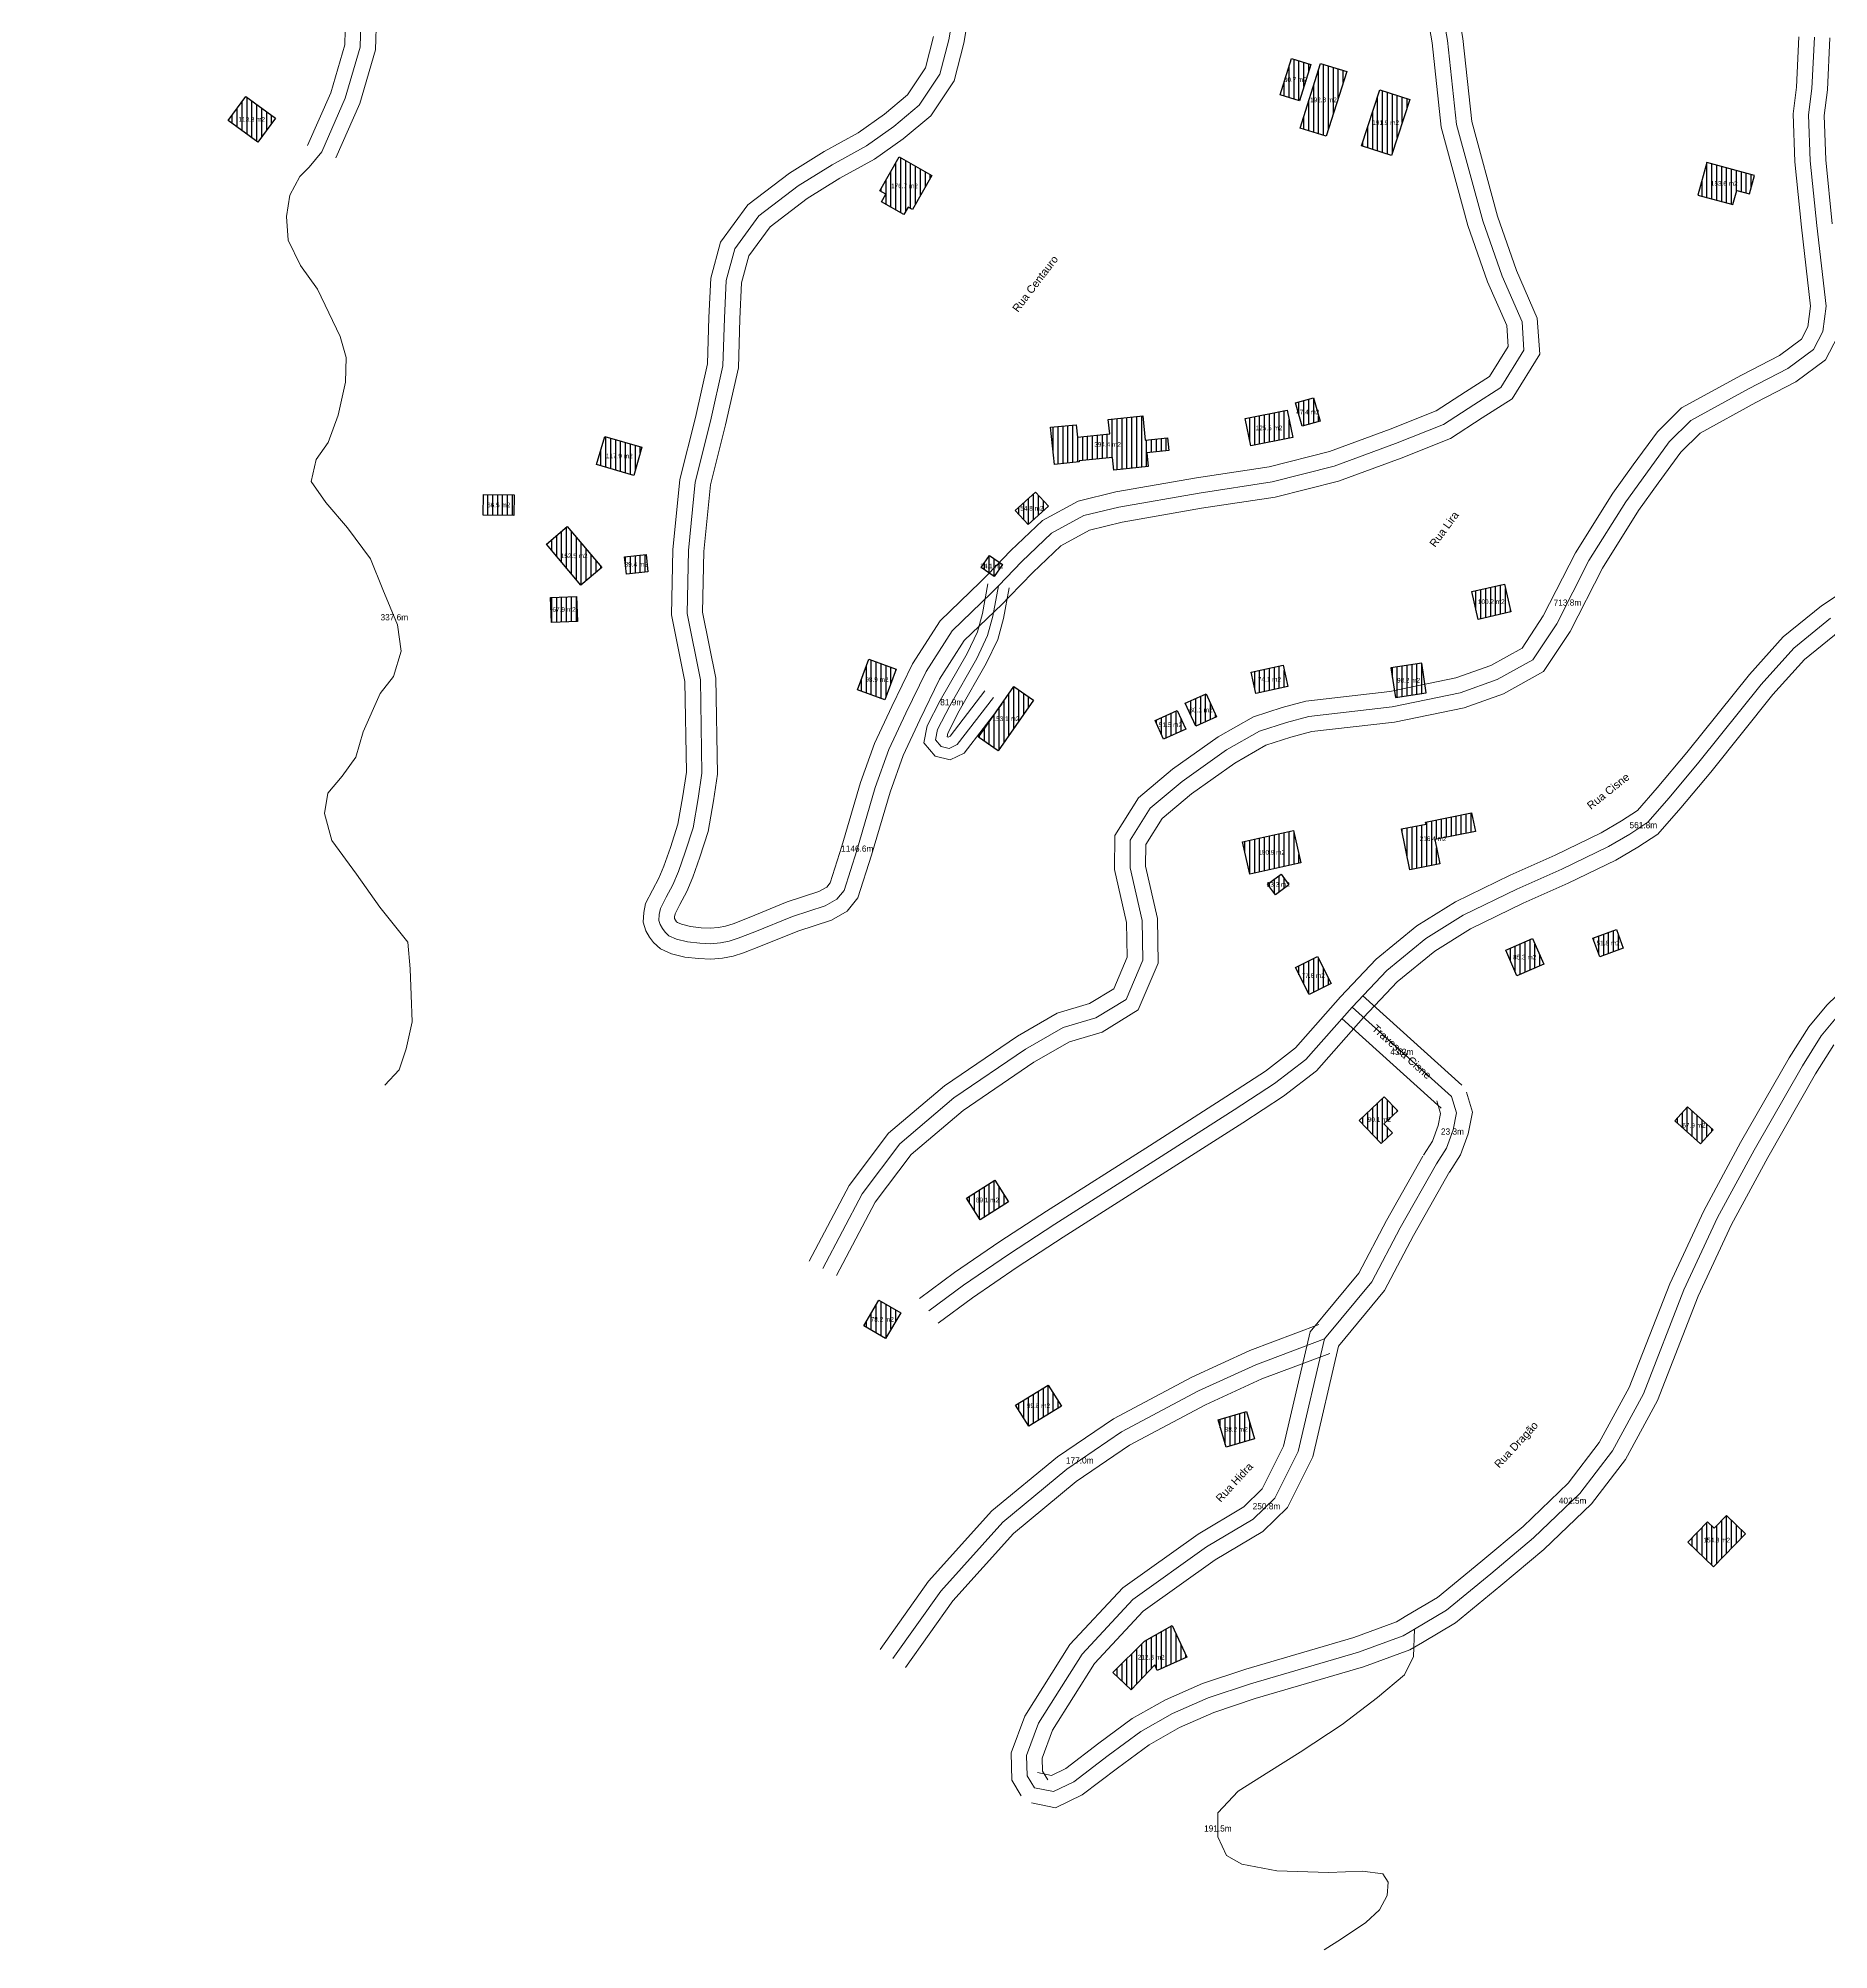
# Model space of a CAD drawing. Header units: metres. Extents: x -13451 to 9639, y -7413 to 5935.
# Drawn here: x 312 to 890, y -626 to -9 of the extents above; entities that cross this region are included whole.
import ezdxf
from ezdxf.enums import TextEntityAlignment as Align

# ---------------------------------------------------------------- set-up
doc = ezdxf.new("R2010")
doc.units = ezdxf.units.M
for name, color, linetype, lineweight in [('ANNOT_AREA', 2, 'Continuous', 13), ('ANNOT_LENGTH', 2, 'Continuous', 13), ('EDIFICACAO', 7, 'Continuous', 30), ('TEXTO', 7, 'Continuous', 15), ('VIAS', 8, 'Continuous', 15), ('VIAS_MEIO_FIO', 251, 'Continuous', 9)]:
    doc.layers.add(name, color=color, linetype=linetype, lineweight=lineweight)
doc.styles.add('PRO_STYLE', font='arial.ttf')

msp = doc.modelspace()

# ---------------------------------------------------------------- hatches: boundary and pattern name
at = {"layer": 'EDIFICACAO_HATCH'}
h = msp.add_hatch(dxfattribs=at)
h.set_pattern_fill('ANSI31', scale=0.5, angle=45)
h.paths.add_polyline_path([(716.68, -15.62), (722.96, -17.56), (719.29, -29.28), (713.01, -27.35), (716.68, -15.62)])
h = msp.add_hatch(dxfattribs=at)
h.set_pattern_fill('ANSI31', scale=0.5, angle=45)
h.paths.add_polyline_path([(719.54, -38.08), (726.14, -17.2), (734.54, -19.82), (727.95, -40.71), (719.54, -38.08)])
h = msp.add_hatch(dxfattribs=at)
h.set_pattern_fill('ANSI31', scale=0.5, angle=45)
h.paths.add_polyline_path([(373.3, -35.63), (379.02, -27.91), (388.57, -34.92), (382.85, -42.63), (373.3, -35.63)])
h = msp.add_hatch(dxfattribs=at)
h.set_pattern_fill('ANSI31', scale=0.5, angle=45)
h.paths.add_polyline_path([(739.37, -43.76), (745.29, -25.74), (754.91, -28.86), (749, -46.88), (739.37, -43.76)])
h = msp.add_hatch(dxfattribs=at)
h.set_pattern_fill('ANSI31', scale=0.5, angle=45)
h.paths.add_polyline_path([(592.9, -63.59), (591.54, -65.96), (584.32, -61.86), (585.73, -59.42), (583.77, -58.31), (590.07, -47.36), (600.61, -53.35), (594.28, -64.38), (592.9, -63.59)])
h = msp.add_hatch(dxfattribs=at)
h.set_pattern_fill('ANSI31', scale=0.5, angle=45)
h.paths.add_polyline_path([(864.59, -59.29), (866.22, -53.34), (850.88, -49.17), (847.99, -59.72), (859.25, -62.76), (860.5, -58.19), (864.59, -59.29)])
h = msp.add_hatch(dxfattribs=at)
h.set_pattern_fill('ANSI31', scale=0.5, angle=45)
h.paths.add_polyline_path([(701.8, -131.8), (715.33, -129.11), (717.13, -138.02), (703.6, -140.72), (701.8, -131.8)])
h = msp.add_hatch(dxfattribs=at)
h.set_pattern_fill('ANSI31', scale=0.5, angle=45)
h.paths.add_polyline_path([(720.12, -134.34), (718.02, -126.79), (723.84, -125.18), (725.96, -132.72), (720.12, -134.34)])
h = msp.add_hatch(dxfattribs=at)
h.set_pattern_fill('ANSI31', scale=0.5, angle=45)
h.paths.add_polyline_path([(658, -136.81), (657.52, -132.21), (668.68, -131.04), (669.49, -138.86), (676.69, -138.12), (677.12, -142.23), (670, -142.97), (670.47, -147.35), (659.32, -148.51), (658.89, -144.43), (648.13, -145.55), (648.16, -145.89), (640.18, -146.72), (638.92, -134.7), (647.2, -133.85), (647.62, -137.89), (658, -136.81)])
h = msp.add_hatch(dxfattribs=at)
h.set_pattern_fill('ANSI31', scale=0.5, angle=45)
h.paths.add_polyline_path([(492.3, -146.74), (494.96, -137.68), (506.95, -141.15), (504.3, -150.21), (492.3, -146.74)])
h = msp.add_hatch(dxfattribs=at)
h.set_pattern_fill('ANSI31', scale=0.5, angle=45)
h.paths.add_polyline_path([(455.77, -156.37), (465.69, -156.5), (465.59, -163.21), (455.68, -163.07), (455.77, -156.37)])
h = msp.add_hatch(dxfattribs=at)
h.set_pattern_fill('ANSI31', scale=0.5, angle=45)
h.paths.add_polyline_path([(627.51, -161.52), (634.07, -155.6), (638.25, -160.17), (631.69, -166.1), (627.51, -161.52)])
h = msp.add_hatch(dxfattribs=at)
h.set_pattern_fill('ANSI31', scale=0.5, angle=45)
h.paths.add_polyline_path([(476.08, -172.43), (482.84, -166.77), (494.02, -179.96), (487.26, -185.62), (476.08, -172.43)])
h = msp.add_hatch(dxfattribs=at)
h.set_pattern_fill('ANSI31', scale=0.5, angle=45)
h.paths.add_polyline_path([(501.31, -176.5), (508.26, -175.77), (508.85, -181.38), (501.91, -182.11), (501.31, -176.5)])
h = msp.add_hatch(dxfattribs=at)
h.set_pattern_fill('ANSI31', scale=0.5, angle=45)
h.paths.add_polyline_path([(616.49, -179.93), (619.22, -176.08), (623.4, -179.01), (620.68, -182.86), (616.49, -179.93)])
h = msp.add_hatch(dxfattribs=at)
h.set_pattern_fill('ANSI31', scale=0.5, angle=45)
h.paths.add_polyline_path([(477.46, -189.63), (485.83, -189.33), (486.12, -197.43), (477.75, -197.73), (477.46, -189.63)])
h = msp.add_hatch(dxfattribs=at)
h.set_pattern_fill('ANSI31', scale=0.5, angle=45)
h.paths.add_polyline_path([(774.91, -187.72), (785.49, -185.32), (787.55, -194.32), (776.97, -196.73), (774.91, -187.72)])
h = msp.add_hatch(dxfattribs=at)
h.set_pattern_fill('ANSI31', scale=0.5, angle=45)
h.paths.add_polyline_path([(576.6, -219.47), (580.24, -209.6), (589.07, -212.82), (585.42, -222.7), (576.6, -219.47)])
h = msp.add_hatch(dxfattribs=at)
h.set_pattern_fill('ANSI31', scale=0.5, angle=45)
h.paths.add_polyline_path([(703.69, -213.8), (713.99, -211.54), (715.51, -218.39), (705.2, -220.66), (703.69, -213.8)])
h = msp.add_hatch(dxfattribs=at)
h.set_pattern_fill('ANSI31', scale=0.5, angle=45)
h.paths.add_polyline_path([(750.29, -221.96), (760.25, -220.45), (758.77, -210.81), (748.82, -212.32), (750.29, -221.96)])
h = msp.add_hatch(dxfattribs=at)
h.set_pattern_fill('ANSI31', scale=0.5, angle=45)
h.paths.add_polyline_path([(615.64, -234.8), (627.08, -218.44), (633.39, -222.8), (621.95, -239.16), (615.64, -234.8)])
h = msp.add_hatch(dxfattribs=at)
h.set_pattern_fill('ANSI31', scale=0.5, angle=45)
h.paths.add_polyline_path([(682.43, -223.8), (689.15, -220.75), (692.55, -228.14), (685.83, -231.2), (682.43, -223.8)])
h = msp.add_hatch(dxfattribs=at)
h.set_pattern_fill('ANSI31', scale=0.5, angle=45)
h.paths.add_polyline_path([(672.7, -229.34), (679.83, -226.15), (682.56, -232.15), (675.42, -235.35), (672.7, -229.34)])
h = msp.add_hatch(dxfattribs=at)
h.set_pattern_fill('ANSI31', scale=0.5, angle=45)
h.paths.add_polyline_path([(763.06, -267.83), (764.65, -275.69), (754.93, -277.63), (752.28, -264.4), (760.18, -262.83), (760.04, -262.17), (774.9, -259.21), (776.11, -265.22), (763.06, -267.83)])
h = msp.add_hatch(dxfattribs=at)
h.set_pattern_fill('ANSI31', scale=0.5, angle=45)
h.paths.add_polyline_path([(700.9, -268.54), (717.39, -264.87), (719.74, -275.31), (703.26, -278.98), (700.9, -268.54)])
h = msp.add_hatch(dxfattribs=at)
h.set_pattern_fill('ANSI31', scale=0.5, angle=45)
h.paths.add_polyline_path([(708.97, -282.17), (713.35, -278.99), (715.9, -282.46), (711.52, -285.64), (708.97, -282.17)])
h = msp.add_hatch(dxfattribs=at)
h.set_pattern_fill('ANSI31', scale=0.5, angle=45)
h.paths.add_polyline_path([(785.9, -303.52), (794.54, -299.76), (798.18, -308.06), (789.54, -311.81), (785.9, -303.52)])
h = msp.add_hatch(dxfattribs=at)
h.set_pattern_fill('ANSI31', scale=0.5, angle=45)
h.paths.add_polyline_path([(814.08, -299.62), (821.63, -296.84), (823.88, -302.87), (816.32, -305.65), (814.08, -299.62)])
h = msp.add_hatch(dxfattribs=at)
h.set_pattern_fill('ANSI31', scale=0.5, angle=45)
h.paths.add_polyline_path([(717.98, -309.18), (725.1, -305.58), (729.53, -314.25), (722.41, -317.86), (717.98, -309.18)])
h = msp.add_hatch(dxfattribs=at)
h.set_pattern_fill('ANSI31', scale=0.5, angle=45)
h.paths.add_polyline_path([(746.68, -350.85), (751.04, -355.41), (746.57, -359.64), (749.3, -362.5), (745.68, -365.92), (738.58, -358.5), (746.68, -350.85)])
h = msp.add_hatch(dxfattribs=at)
h.set_pattern_fill('ANSI31', scale=0.5, angle=45)
h.paths.add_polyline_path([(840.49, -358.67), (844.59, -354.14), (852.88, -361.52), (848.78, -366.07), (840.49, -358.67)])
h = msp.add_hatch(dxfattribs=at)
h.set_pattern_fill('ANSI31', scale=0.5, angle=45)
h.paths.add_polyline_path([(611.73, -383.66), (620.9, -377.85), (625.33, -384.76), (616.15, -390.57), (611.73, -383.66)])
h = msp.add_hatch(dxfattribs=at)
h.set_pattern_fill('ANSI31', scale=0.5, angle=45)
h.paths.add_polyline_path([(578.58, -424.8), (583.48, -416.55), (590.51, -420.68), (585.61, -428.93), (578.58, -424.8)])
h = msp.add_hatch(dxfattribs=at)
h.set_pattern_fill('ANSI31', scale=0.5, angle=45)
h.paths.add_polyline_path([(627.61, -450.45), (638.15, -443.95), (642.41, -450.79), (631.87, -457.29), (627.61, -450.45)])
h = msp.add_hatch(dxfattribs=at)
h.set_pattern_fill('ANSI31', scale=0.5, angle=45)
h.paths.add_polyline_path([(692.99, -455.19), (702.18, -452.53), (704.78, -461.37), (695.57, -464.03), (692.99, -455.19)])
h = msp.add_hatch(dxfattribs=at)
h.set_pattern_fill('ANSI31', scale=0.5, angle=45)
h.paths.add_polyline_path([(851.1, -488.11), (844.72, -494.65), (853.04, -502.66), (863.39, -492.06), (857.2, -486.09), (853.23, -490.16), (851.1, -488.11)])
h = msp.add_hatch(dxfattribs=at)
h.set_pattern_fill('ANSI31', scale=0.5, angle=45)
h.paths.add_polyline_path([(672.54, -534.29), (664.92, -542.35), (659.03, -536.82), (669.28, -526.63), (678.18, -521.64), (682.95, -531.88), (673.34, -536.19), (672.54, -534.29)])

# ---------------------------------------------------------------- linework, layer by layer
at = {"layer": 'EDIFICACAO'}
for points in [[(716.68, -15.62), (722.96, -17.56), (719.29, -29.28), (713.01, -27.35), (716.68, -15.62)], [(719.54, -38.08), (726.14, -17.2), (734.54, -19.82), (727.95, -40.71), (719.54, -38.08)], [(373.3, -35.63), (379.02, -27.91), (388.57, -34.92), (382.85, -42.63), (373.3, -35.63)], [(739.37, -43.76), (745.29, -25.74), (754.91, -28.86), (749, -46.88), (739.37, -43.76)], [(592.9, -63.59), (591.54, -65.96), (584.32, -61.86), (585.73, -59.42), (583.77, -58.31), (590.07, -47.36), (600.61, -53.35), (594.28, -64.38), (592.9, -63.59)], [(864.59, -59.29), (866.22, -53.34), (850.88, -49.17), (847.99, -59.72), (859.25, -62.76), (860.5, -58.19), (864.59, -59.29)], [(701.8, -131.8), (715.33, -129.11), (717.13, -138.02), (703.6, -140.72), (701.8, -131.8)], [(720.12, -134.34), (718.02, -126.79), (723.84, -125.18), (725.96, -132.72), (720.12, -134.34)], [(658, -136.81), (657.52, -132.21), (668.68, -131.04), (669.49, -138.86), (676.69, -138.12), (677.12, -142.23), (670, -142.97), (670.47, -147.35), (659.32, -148.51), (658.89, -144.43), (648.13, -145.55), (648.16, -145.89), (640.18, -146.72), (638.92, -134.7), (647.2, -133.85), (647.62, -137.89), (658, -136.81)], [(492.3, -146.74), (494.96, -137.68), (506.95, -141.15), (504.3, -150.21), (492.3, -146.74)], [(455.77, -156.37), (465.69, -156.5), (465.59, -163.21), (455.68, -163.07), (455.77, -156.37)], [(627.51, -161.52), (634.07, -155.6), (638.25, -160.17), (631.69, -166.1), (627.51, -161.52)], [(476.08, -172.43), (482.84, -166.77), (494.02, -179.96), (487.26, -185.62), (476.08, -172.43)], [(501.31, -176.5), (508.26, -175.77), (508.85, -181.38), (501.91, -182.11), (501.31, -176.5)], [(616.49, -179.93), (619.22, -176.08), (623.4, -179.01), (620.68, -182.86), (616.49, -179.93)], [(477.46, -189.63), (485.83, -189.33), (486.12, -197.43), (477.75, -197.73), (477.46, -189.63)], [(774.91, -187.72), (785.49, -185.32), (787.55, -194.32), (776.97, -196.73), (774.91, -187.72)], [(576.6, -219.47), (580.24, -209.6), (589.07, -212.82), (585.42, -222.7), (576.6, -219.47)], [(703.69, -213.8), (713.99, -211.54), (715.51, -218.39), (705.2, -220.66), (703.69, -213.8)], [(750.29, -221.96), (760.25, -220.45), (758.77, -210.81), (748.82, -212.32), (750.29, -221.96)], [(615.64, -234.8), (627.08, -218.44), (633.39, -222.8), (621.95, -239.16), (615.64, -234.8)], [(682.43, -223.8), (689.15, -220.75), (692.55, -228.14), (685.83, -231.2), (682.43, -223.8)], [(672.7, -229.34), (679.83, -226.15), (682.56, -232.15), (675.42, -235.35), (672.7, -229.34)], [(763.06, -267.83), (764.65, -275.69), (754.93, -277.63), (752.28, -264.4), (760.18, -262.83), (760.04, -262.17), (774.9, -259.21), (776.11, -265.22), (763.06, -267.83)], [(700.9, -268.54), (717.39, -264.87), (719.74, -275.31), (703.26, -278.98), (700.9, -268.54)], [(708.97, -282.17), (713.35, -278.99), (715.9, -282.46), (711.52, -285.64), (708.97, -282.17)], [(785.9, -303.52), (794.54, -299.76), (798.18, -308.06), (789.54, -311.81), (785.9, -303.52)], [(814.08, -299.62), (821.63, -296.84), (823.88, -302.87), (816.32, -305.65), (814.08, -299.62)], [(717.98, -309.18), (725.1, -305.58), (729.53, -314.25), (722.41, -317.86), (717.98, -309.18)], [(746.68, -350.85), (751.04, -355.41), (746.57, -359.64), (749.3, -362.5), (745.68, -365.92), (738.58, -358.5), (746.68, -350.85)], [(840.49, -358.67), (844.59, -354.14), (852.88, -361.52), (848.78, -366.07), (840.49, -358.67)], [(611.73, -383.66), (620.9, -377.85), (625.33, -384.76), (616.15, -390.57), (611.73, -383.66)], [(578.58, -424.8), (583.48, -416.55), (590.51, -420.68), (585.61, -428.93), (578.58, -424.8)], [(627.61, -450.45), (638.15, -443.95), (642.41, -450.79), (631.87, -457.29), (627.61, -450.45)], [(692.99, -455.19), (702.18, -452.53), (704.78, -461.37), (695.57, -464.03), (692.99, -455.19)], [(851.1, -488.11), (844.72, -494.65), (853.04, -502.66), (863.39, -492.06), (857.2, -486.09), (853.23, -490.16), (851.1, -488.11)], [(672.54, -534.29), (664.92, -542.35), (659.03, -536.82), (669.28, -526.63), (678.18, -521.64), (682.95, -531.88), (673.34, -536.19), (672.54, -534.29)]]:
    msp.add_lwpolyline(points, close=True, dxfattribs=at)
at = {"layer": 'VIAS'}
for points in [[(224.11, 815.28), (230.72, 811.04), (235.29, 806.81), (240.7, 800.04), (244.56, 790.85), (254.09, 758.31), (264.03, 715.74), (283.28, 620.82), (290.87, 572.92), (333.14, 376.46), (392.85, 107.89), (397.8, 91.05), (395.42, 78.82), (406.1, 61.01), (412.04, 37.79), (416.48, 8.12), (415.96, -11.97), (411.13, -28.43), (403.54, -45.72)], [(762.84, 14.64), (767.06, -9.8), (770, -36.87), (778.48, -68), (784.72, -85.88), (791.18, -100.63), (791.77, -109.83), (784.36, -121.85), (775.57, -127.41), (765.8, -133.82), (750.33, -139.95), (730.46, -147.26), (710.49, -152.32), (686.85, -155.92), (660.97, -160.45), (649.63, -163.21), (639.25, -168.9), (629.61, -178.07), (622.11, -185.85), (619.74, -188.29), (607.17, -200.37), (598.7, -213.57), (592.13, -227.02), (586.71, -238.73), (582.32, -250.96), (576.3, -271.39), (572.21, -284.22), (569.92, -287.1), (566.12, -289.2), (555.57, -292.67), (543.4, -297.61), (538.05, -299.7), (535.15, -300.65), (532.33, -301.15), (529.09, -301.46), (525.61, -301.28), (521.68, -300.82), (518.1, -299.93), (515.67, -298.87), (514.42, -297.73), (513.57, -296.59), (512.8, -295.29), (512.38, -293.95), (512.52, -292.05), (512.91, -290.11), (514.77, -286.46), (516.95, -282.48), (518.74, -278.16), (520.9, -271.92), (523.46, -264.03), (525.12, -254.51), (526.34, -246.41), (525.82, -216.22), (521.53, -194.8), (521.94, -174.5), (524.14, -152.38), (529.06, -132.71), (533.1, -114.88), (533.56, -99.46), (534.19, -87.27), (536.91, -77.1), (544.71, -66.43), (557.44, -56.74), (568.34, -49.93), (579.43, -43.81), (588.28, -37.58), (596.46, -30.7), (603.16, -20.7), (606.02, -9.56), (607.85, 1.03)], [(885.59, -8.76), (884.81, -25.26), (883.7, -33.75), (884.28, -48.65), (886.36, -69.57), (889.36, -95.61), (888.31, -103.76), (885.29, -109.59), (876.98, -115.74), (864.36, -122.26), (845.65, -132.51), (838.69, -139.4), (831.13, -149.78), (824.65, -158.72), (812.76, -177.72), (802.36, -198.13), (794.67, -209.81), (783.16, -216.18), (771.14, -220.45), (749.23, -224.97), (722.29, -228.03), (715.08, -230), (706.43, -232.79), (695.74, -238.89), (681.36, -249.04), (671.11, -257.67), (664.65, -267.97), (664.58, -276.93), (668.47, -293.94), (668.7, -306.79), (663.28, -319.42), (653.55, -325.37), (642.99, -328.46), (630.87, -335.51), (607.65, -351.27), (590.28, -366.03), (578.07, -382.18), (565.36, -406.31)], [(423.94, -347.09), (428.59, -342.13), (430.75, -335.4), (432.75, -326.64), (432.41, -318.02), (432.07, -309.54), (431.32, -300.93), (422.31, -289.64), (414.8, -279.02), (406.75, -268.13), (404.48, -259.39), (405.54, -252.82), (410.18, -247.32), (414.53, -241.26), (416.96, -233.04), (422.37, -220.69), (426.73, -215.18), (429.16, -206.96), (428, -198.49), (423.24, -187.03), (419.32, -177.2), (411.82, -167.14), (404.88, -158.98), (400.15, -152.17), (401.76, -145.04), (405.57, -139.55), (408.82, -130.77), (411.21, -120.09), (411.44, -112.15), (409.46, -105.32), (405.83, -97.68), (402.2, -90.05), (396.64, -82.42), (392.74, -74.25), (392.13, -66.59), (393.18, -59.74), (396.44, -53.7), (399.44, -50.67), (403.54, -45.72)], [(622.11, -185.85), (620.32, -195.64), (618.58, -201.95), (615.05, -209.36), (606.35, -224.6), (602.42, -232.29), (601.75, -235.58), (603.55, -237.75), (606.17, -238.42), (608.78, -237.17), (620.5, -221.9)], [(890.81, -196.36), (878.99, -206.01), (868.4, -217.71), (848.25, -242.85), (838.66, -254.31), (831.77, -262.23), (825.95, -266.03), (819.1, -270.04), (804.01, -277.4), (789.48, -283.86), (772.13, -292.27), (760.15, -299.73), (747.49, -310.07), (736.29, -321.92), (721.4, -338.79), (711.19, -346.64), (698.25, -355.14), (673.49, -370.92), (640.27, -391.98), (625.34, -401.77), (610.82, -411.71), (599.6, -420.01)], [(633.73, -574), (639.85, -575.24), (646.44, -572.05), (657.49, -563.62), (668.03, -555.89), (678.31, -550.06), (689.82, -545.02), (703.45, -540.45), (738.41, -530.23), (752.78, -524.91), (756.49, -522.74), (766.79, -516.69), (781.11, -504.88), (794.93, -493.35), (809.87, -479.03), (820.34, -465.26), (830.37, -446.85), (843.48, -413.25), (854.32, -389.91), (866.14, -368.08), (881.7, -340.88), (887.83, -331.2), (893.21, -324.73)], [(736.29, -321.92), (768.43, -350.8)], [(763.54, -372.48), (766.77, -367.43), (768.91, -361.54), (769.99, -356.09), (768.43, -350.8)], [(763.54, -372.48), (751.78, -393.23), (742.62, -410.66), (727.34, -429.09), (718.92, -465.41), (711.32, -480.51), (704.35, -487.27), (689.28, -496.26), (665.52, -513.23), (649.08, -530.85), (635.05, -553.14), (631.18, -563.58), (631.37, -570.1), (633.73, -574)], [(588, -532.25), (603.46, -510.47), (623.46, -488.24), (644.18, -471.13), (661.78, -459.11), (686.73, -445.87), (705.17, -437.39), (727.34, -429.09)], [(756.49, -522.74), (756.12, -531.63), (753.23, -537.49), (744.5, -544.86), (733.04, -553.53), (719.55, -562.55), (709.43, -568.85), (699.48, -575.15), (692.92, -582.1), (692.97, -589.85), (695.73, -595.89), (700.66, -598.72), (712.03, -600.83), (728.63, -601.39), (739.64, -600.97), (746.25, -601.76), (747.96, -604.45), (747.65, -608.83), (745.14, -613.4), (740.77, -617.47), (732.84, -622.75), (727.28, -626.32)]]:
    msp.add_lwpolyline(points, dxfattribs=at)
at = {"layer": 'VIAS_MEIO_FIO', "color": 251}
for points in [[(226.81, 819.49), (233.79, 815.02), (238.97, 810.23), (245.04, 802.62), (249.28, 792.52), (258.93, 759.58), (268.92, 716.81), (288.2, 621.7), (295.78, 573.84), (338.02, 377.53), (397.69, 109.14), (402.94, 91.3), (400.69, 79.74), (410.76, 62.96), (416.95, 38.78), (421.49, 8.42), (420.94, -12.76), (415.83, -30.14), (408.12, -47.73)], [(221.41, 811.08), (227.65, 807.07), (231.62, 803.4), (236.36, 797.47), (239.84, 789.17), (249.25, 757.04), (259.15, 714.68), (278.36, 619.93), (285.95, 572), (328.25, 375.39), (388, 106.64), (392.66, 90.81), (390.15, 77.89), (401.44, 59.06), (407.13, 36.8), (411.47, 7.81), (410.98, -11.19), (406.42, -26.71), (398.96, -43.71)], [(767.77, 15.49), (772.01, -9.1), (774.93, -35.94), (783.26, -66.52), (789.38, -84.05), (796.11, -99.43), (796.87, -111.1), (788.01, -125.46), (778.28, -131.61), (768.12, -138.28), (752.12, -144.62), (731.94, -152.05), (711.48, -157.22), (687.66, -160.85), (661.99, -165.34), (651.45, -167.91), (642.23, -172.97), (633.14, -181.62), (625.7, -189.33), (623.27, -191.83), (611.06, -203.57), (603.07, -216.03), (596.65, -229.17), (591.34, -240.63), (587.07, -252.52), (581.08, -272.86), (576.69, -286.61), (573.21, -290.99), (568.12, -293.8), (557.3, -297.37), (545.25, -302.26), (539.74, -304.41), (536.37, -305.51), (533, -306.1), (529.2, -306.47), (525.19, -306.27), (520.79, -305.75), (516.48, -304.68), (512.91, -303.12), (510.7, -301.1), (509.4, -299.37), (508.2, -297.33), (507.33, -294.52), (507.56, -291.37), (508.14, -288.46), (510.35, -284.12), (512.43, -280.31), (514.06, -276.38), (516.16, -270.33), (518.59, -262.82), (520.18, -253.71), (521.34, -246.07), (520.83, -216.76), (516.52, -195.25), (516.95, -174.21), (519.2, -151.52), (524.19, -131.56), (528.11, -114.25), (528.57, -99.25), (529.22, -86.49), (532.32, -74.91), (541.1, -62.89), (554.59, -52.62), (565.81, -45.62), (576.78, -39.57), (585.23, -33.62), (592.7, -27.33), (598.53, -18.62), (601.13, -8.51)], [(757.91, 13.79), (762.11, -10.49), (765.07, -37.8), (773.71, -69.48), (780.07, -87.71), (786.24, -101.83), (786.68, -108.57), (780.71, -118.25), (772.87, -123.2), (763.48, -129.36), (748.55, -135.28), (728.98, -142.48), (709.5, -147.41), (686.04, -150.98), (659.94, -155.55), (647.8, -158.5), (636.28, -164.83), (626.09, -174.52), (618.51, -182.38), (616.21, -184.75), (603.28, -197.17), (594.34, -211.12), (587.61, -224.88), (582.08, -236.83), (577.56, -249.41), (571.52, -269.92), (567.72, -281.82), (566.63, -283.21), (564.11, -284.59), (553.85, -287.97), (541.55, -292.97), (536.36, -294.99), (533.94, -295.79), (531.65, -296.19), (528.97, -296.44), (526.02, -296.3), (522.58, -295.89), (519.71, -295.18), (518.43, -294.62), (518.14, -294.36), (517.74, -293.82), (517.44, -293.32), (517.49, -292.73), (517.68, -291.76), (519.19, -288.79), (521.47, -284.64), (523.41, -279.93), (525.64, -273.51), (528.32, -265.24), (530.05, -255.31), (531.35, -246.74), (530.81, -215.68), (526.54, -194.36), (526.94, -174.8), (529.08, -153.24), (533.92, -133.87), (538.08, -115.52), (538.56, -99.66), (539.15, -88.06), (541.49, -79.3), (548.32, -69.97), (560.28, -60.86), (570.88, -54.25), (582.09, -48.06), (591.34, -41.55), (600.22, -34.07), (607.8, -22.77), (610.91, -10.61), (612.85, 0.6)], [(880.59, -8.63), (879.82, -24.82), (878.69, -33.52), (879.29, -49), (881.39, -70.11), (884.32, -95.58), (883.46, -102.25), (881.39, -106.26), (874.32, -111.48), (862.01, -117.85), (842.63, -128.46), (834.88, -136.13), (827.08, -146.84), (820.5, -155.92), (808.41, -175.26), (798.03, -195.62), (791.17, -206.03), (781.1, -211.61), (769.8, -215.62), (748.44, -220.02), (721.35, -223.11), (713.66, -225.2), (704.41, -228.19), (693.05, -234.67), (678.3, -245.08), (667.29, -254.35), (659.66, -266.51), (659.57, -277.47), (663.48, -294.55), (663.68, -305.81), (659.32, -315.98), (651.51, -320.75), (641.01, -323.83), (628.2, -331.28), (604.62, -347.29), (586.62, -362.58), (573.84, -379.49), (560.93, -403.97)], [(890.59, -8.9), (889.79, -25.71), (888.71, -33.98), (889.27, -48.31), (891.33, -69.04)], [(893.16, -105.27), (889.2, -112.92), (879.63, -120), (866.71, -126.67), (848.67, -136.56), (842.49, -142.67), (835.17, -152.72), (828.79, -161.52), (817.12, -180.19), (806.69, -200.65), (798.16, -213.59), (785.22, -220.76), (772.49, -225.28), (750.02, -229.91), (723.24, -232.96), (716.51, -234.79), (708.46, -237.39), (698.42, -243.11), (684.42, -253.01), (674.93, -260.99), (669.64, -269.43), (669.58, -276.38), (673.46, -293.33), (673.71, -307.78), (667.25, -322.85), (655.59, -329.98), (644.98, -333.09), (633.53, -339.75), (610.68, -355.26), (593.94, -369.48), (582.31, -384.87), (569.78, -408.64)], [(905.52, -180.63), (887.84, -192.32), (875.53, -202.38), (864.59, -214.47), (844.38, -239.69), (834.86, -251.07), (828.45, -258.43), (823.32, -261.77), (816.74, -265.63), (801.9, -272.86), (787.37, -279.33), (769.71, -287.88), (757.23, -295.66), (744.07, -306.41), (732.6, -318.55), (717.97, -335.12), (708.29, -342.56), (695.53, -350.94), (670.81, -366.7), (637.56, -387.77), (622.55, -397.62), (607.92, -407.64), (596.63, -415.99)], [(618.66, -185.22), (616.9, -194.86), (615.29, -200.72), (611.94, -207.74), (603.27, -222.93), (599.08, -231.12), (597.99, -236.53), (601.59, -240.86), (606.54, -242.12), (611.05, -239.97), (623.28, -224.03)], [(625.55, -186.48), (623.73, -196.42), (621.87, -203.18), (618.15, -210.98), (609.43, -226.27), (605.75, -233.46), (605.51, -234.63), (605.52, -234.64), (605.81, -234.71), (606.51, -234.38), (617.73, -219.77)], [(893.78, -200.39), (882.44, -209.65), (872.21, -220.96), (852.12, -246.02), (842.46, -257.56), (835.08, -266.04), (828.58, -270.28), (821.46, -274.45), (806.12, -281.93), (791.58, -288.4), (774.55, -296.65), (763.06, -303.81), (750.9, -313.74), (739.99, -325.29), (724.83, -342.46), (714.09, -350.72), (700.97, -359.33), (676.17, -375.14), (642.98, -396.18), (628.12, -405.92), (613.72, -415.79), (602.57, -424.03)], [(634.72, -569.09), (639.19, -570), (643.81, -567.77), (654.5, -559.62), (665.31, -551.68), (676.07, -545.58), (688.02, -540.35), (701.96, -535.68), (736.84, -525.48), (750.63, -520.38), (753.96, -518.43), (763.91, -512.58), (777.92, -501.03), (791.59, -489.63), (806.12, -475.7), (816.13, -462.53), (825.82, -444.74), (838.88, -411.28), (849.85, -387.66), (861.78, -365.65), (877.42, -338.3), (883.78, -328.25), (889.56, -321.3), (896.1, -315.08)], [(739.64, -318.2), (771.77, -347.09)], [(732.95, -325.64), (765.09, -354.52)], [(632.74, -578.9), (640.51, -580.47), (649.07, -576.33), (660.48, -567.63), (670.75, -560.09), (680.55, -554.53), (691.62, -549.69), (704.95, -545.22), (739.98, -534.98), (754.93, -529.45), (759.02, -527.05), (769.66, -520.8), (784.3, -508.73), (798.26, -497.08), (813.61, -482.37), (824.55, -467.98), (834.91, -448.96), (848.08, -415.21), (858.79, -392.15), (870.51, -370.51), (885.99, -343.46), (891.88, -334.14)], [(767.74, -375.18), (771.28, -369.66), (773.74, -362.88), (775.13, -355.85), (773.23, -349.39)], [(759.33, -369.78), (762.26, -365.21), (764.08, -360.2), (764.84, -356.32), (763.64, -352.22)], [(759.19, -370.02), (747.39, -390.83), (738.43, -407.87), (722.73, -426.81), (714.19, -463.7), (707.24, -477.51), (701.29, -483.27), (686.54, -492.07), (662.21, -509.46), (645.11, -527.79), (630.55, -550.91), (626.15, -562.76), (626.41, -571.57), (629.46, -576.59)], [(767.89, -374.95), (756.17, -395.62), (746.8, -413.45), (731.94, -431.37), (723.66, -467.12), (715.41, -483.51), (707.42, -491.26), (692.02, -500.45), (668.83, -517.01), (653.06, -533.92), (639.56, -555.36), (636.2, -564.41), (636.32, -568.64), (638, -571.4)], [(583.93, -529.36), (599.54, -507.34), (619.99, -484.62), (641.18, -467.13), (659.19, -454.82), (684.51, -441.39), (703.25, -432.77), (725.58, -424.41)], [(592.08, -535.15), (607.37, -513.6), (626.93, -491.86), (647.19, -475.13), (664.37, -463.39), (688.94, -450.35), (707.1, -442.01), (729.09, -433.77)]]:
    msp.add_lwpolyline(points, dxfattribs=at)

# ---------------------------------------------------------------- texts
at = {"layer": 'ANNOT_AREA', "color": 7}
for s, p in [('80.7 m2', (717.98, -22.45)), ('192.8 m2', (727.04, -28.96)), ('113.8 m2', (380.94, -35.27)), ('191.9 m2', (747.14, -36.31)), ('153.6 m2', (856.48, -55.94)), ('176.7 m2', (591.72, -56.74)), ('47.4 m2', (721.98, -129.76)), ('125.5 m2', (709.46, -134.91)), ('394.4 m2', (657.33, -140.24)), ('117.9 m2', (499.63, -143.95)), ('66.5 m2', (460.68, -159.78)), ('54.8 m2', (632.88, -160.85)), ('152.5 m2', (485.05, -176.2)), ('39.4 m2', (505.08, -178.94)), ('24.1 m2', (619.95, -179.47)), ('100.2 m2', (781.23, -191.02)), ('67.9 m2', (481.79, -193.53)), ('98.9 m2', (582.83, -216.15)), ('74.1 m2', (709.6, -216.1)), ('98.2 m2', (754.53, -216.38)), ('153.1 m2', (624.51, -228.8)), ('60.1 m2', (687.49, -225.97)), ('51.5 m2', (677.63, -230.75)), ('180.9 m2', (710.32, -271.93)), ('216.4 m2', (762.45, -267.54)), ('23.3 m2', (712.44, -282.31)), ('51.8 m2', (818.98, -301.24)), ('85.3 m2', (792.04, -305.79)), ('77.8 m2', (723.75, -311.72)), ('90.1 m2', (745.1, -358.23)), ('67.9 m2', (846.69, -360.1)), ('89.1 m2', (618.53, -384.21)), ('78.2 m2', (584.55, -422.74)), ('99.8 m2', (635.01, -450.62)), ('88.2 m2', (698.88, -458.28)), ('154.3 m2', (854.05, -494.03)), ('212.8 m2', (671.42, -531.84))]:
    msp.add_text(s, height=1.5, dxfattribs=at).set_placement(p, align=Align.MIDDLE_CENTER)
at = {"layer": 'ANNOT_LENGTH', "color": 7}
for s, p in [('713.8m', (805.84, -191.3)), ('337.6m', (426.98, -196.03)), ('81.9m', (606.99, -223.48)), ('561.8m', (830.35, -263.16)), ('1146.6m', (576.49, -270.74)), ('43.2m', (752.36, -336.36)), ('23.3m', (768.7, -362.1)), ('177.0m', (648.33, -468.3)), ('402.5m', (807.51, -481.3)), ('250.8m', (708.65, -483.1)), ('191.5m', (692.95, -587.15))]:
    msp.add_text(s, height=2, dxfattribs=at).set_placement(p, align=Align.MIDDLE_CENTER)
at = {"layer": 'TEXTO', "style": 'PRO_STYLE'}
for s, rotation, p in [('Rua Centauro', 52.67497, (633.95, -88.32)), ('Rua Lira', 53.65204, (766.01, -167.58)), ('Rua Cisne', 38.61359, (819, -252.19)), ('Travessa Cisne', -41.94742, (752.36, -336.36)), ('Rua Dragão', 47.28053, (789.26, -463.2)), ('Rua Hidra', 47.37255, (698.26, -475.37))]:
    msp.add_text(s, height=2.5, rotation=rotation, dxfattribs=at).set_placement(p, align=Align.MIDDLE_CENTER)

doc.saveas('drawing.dxf')
